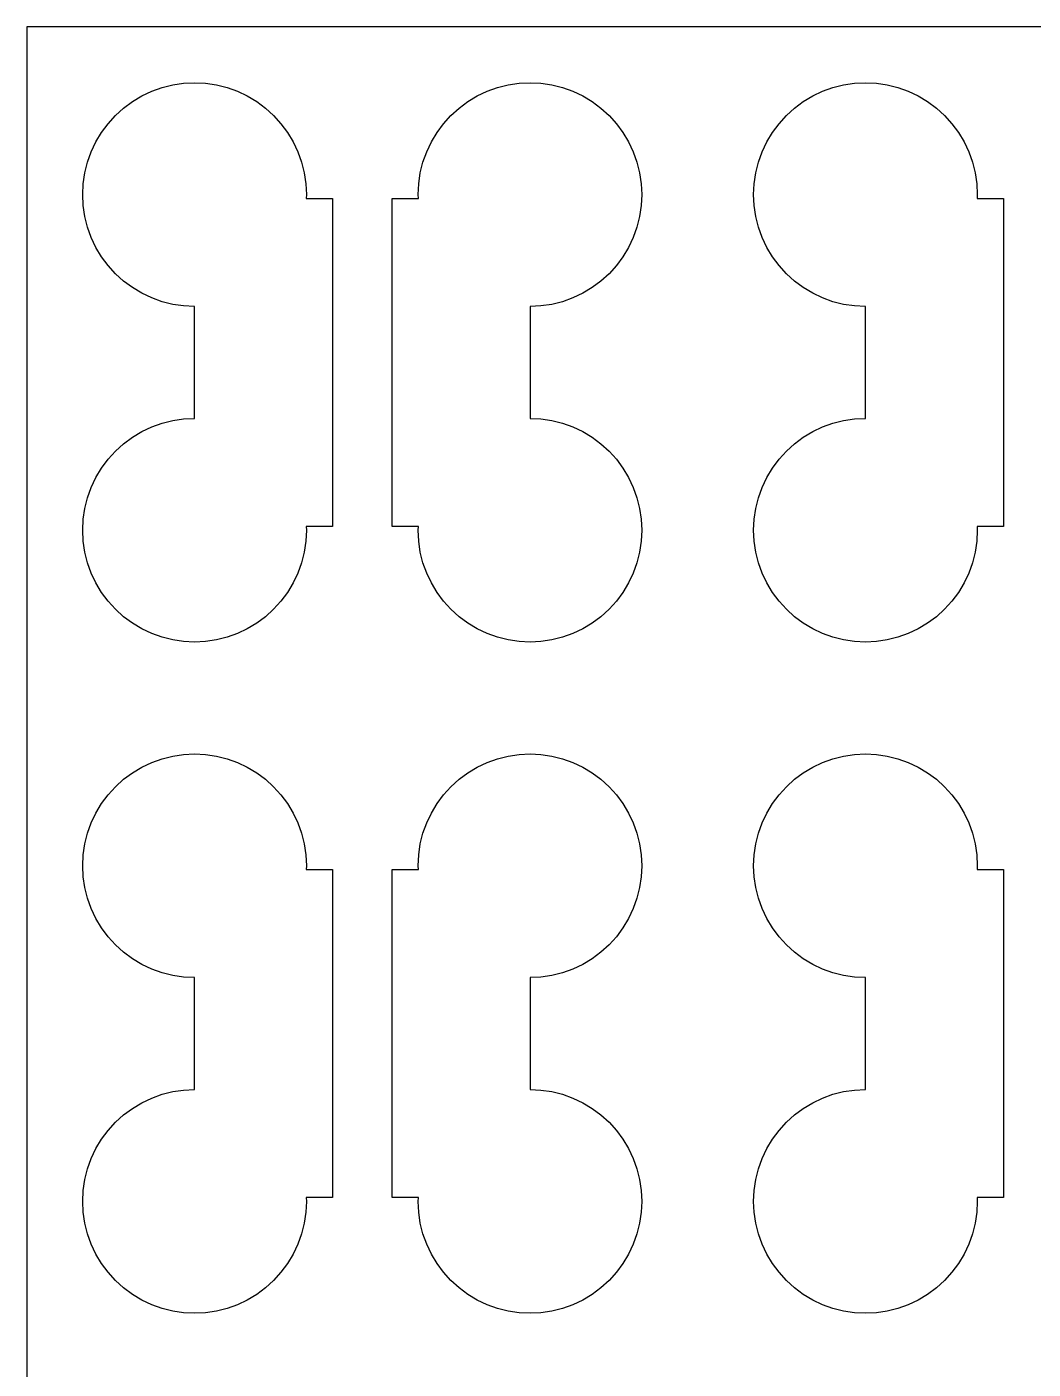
# Model space of a CAD drawing. Header units: metres. Extents: x -4 to 104, y -4 to 68.
# Drawn here: x -4.5 to 9, y 49.5 to 67.5 of the extents above; entities that cross this region are included whole.
import ezdxf

# ---------------------------------------------------------------- set-up
doc = ezdxf.new("R2010")
doc.units = ezdxf.units.M

msp = doc.modelspace()

# ---------------------------------------------------------------- linework, layer by layer
for p, q in [((103.5, 67.5), (-4.5, 67.5)), ((-4.5, 67.5), (-4.5, -4.5)), ((-2.95709, 66.5729), (-2.82402, 66.6358)), ((-2.82402, 66.6358), (-2.68542, 66.6854)), ((-2.68542, 66.6854), (-2.54263, 66.7212)), ((-2.54263, 66.7212), (-2.39702, 66.7428)), ((-2.39702, 66.7428), (-2.25, 66.75)), ((-2.25, 66.75), (-2.10297, 66.7428)), ((-2.10297, 66.7428), (-1.95735, 66.7212)), ((-1.95735, 66.7212), (-1.81456, 66.6854)), ((-1.81456, 66.6854), (-1.67596, 66.6358)), ((-1.67596, 66.6358), (-1.54289, 66.5729)), ((1.54289, 66.5729), (1.67596, 66.6358)), ((1.67596, 66.6358), (1.81456, 66.6854)), ((1.81456, 66.6854), (1.95735, 66.7212)), ((1.95735, 66.7212), (2.10297, 66.7428)), ((2.10297, 66.7428), (2.25, 66.75)), ((2.25, 66.75), (2.39702, 66.7428)), ((2.39702, 66.7428), (2.54263, 66.7212)), ((2.54263, 66.7212), (2.68542, 66.6854)), ((2.68542, 66.6854), (2.82402, 66.6358)), ((2.82402, 66.6358), (2.95709, 66.5729)), ((6.04291, 66.5729), (6.17598, 66.6358)), ((6.17598, 66.6358), (6.31458, 66.6854)), ((6.31458, 66.6854), (6.45737, 66.7212)), ((6.45737, 66.7212), (6.60298, 66.7428)), ((6.60298, 66.7428), (6.75, 66.75)), ((6.75, 66.75), (6.89703, 66.7428)), ((6.89703, 66.7428), (7.04265, 66.7212)), ((7.04265, 66.7212), (7.18544, 66.6854)), ((7.18544, 66.6854), (7.32404, 66.6358)), ((7.32404, 66.6358), (7.45711, 66.5729)), ((-3.20158, 66.4095), (-3.08334, 66.4972)), ((-3.08334, 66.4972), (-2.95709, 66.5729)), ((-1.54289, 66.5729), (-1.41664, 66.4972)), ((-1.41664, 66.4972), (-1.2984, 66.4095)), ((1.2984, 66.4095), (1.41664, 66.4972)), ((1.41664, 66.4972), (1.54289, 66.5729)), ((2.95709, 66.5729), (3.08334, 66.4972)), ((3.08334, 66.4972), (3.20158, 66.4095)), ((5.79842, 66.4095), (5.91666, 66.4972)), ((5.91666, 66.4972), (6.04291, 66.5729)), ((7.45711, 66.5729), (7.58336, 66.4972)), ((7.58336, 66.4972), (7.7016, 66.4095)), ((-3.40952, 66.2016), (-3.31065, 66.3107)), ((-3.31065, 66.3107), (-3.20158, 66.4095)), ((-1.2984, 66.4095), (-1.18933, 66.3107)), ((-1.18933, 66.3107), (-1.09047, 66.2016)), ((1.09047, 66.2016), (1.18933, 66.3107)), ((1.18933, 66.3107), (1.2984, 66.4095)), ((3.20158, 66.4095), (3.31065, 66.3107)), ((3.31065, 66.3107), (3.40952, 66.2016)), ((5.59048, 66.2016), (5.68935, 66.3107)), ((5.68935, 66.3107), (5.79842, 66.4095)), ((7.7016, 66.4095), (7.81067, 66.3107)), ((7.81067, 66.3107), (7.90953, 66.2016)), ((-3.57288, 65.9571), (-3.49719, 66.0833)), ((-3.49719, 66.0833), (-3.40952, 66.2016)), ((-1.09047, 66.2016), (-1.00279, 66.0833)), ((-1.00279, 66.0833), (-0.92711, 65.9571)), ((0.92711, 65.9571), (1.00279, 66.0833)), ((1.00279, 66.0833), (1.09047, 66.2016)), ((3.40952, 66.2016), (3.49719, 66.0833)), ((3.49719, 66.0833), (3.57288, 65.9571)), ((5.42712, 65.9571), (5.50281, 66.0833)), ((5.50281, 66.0833), (5.59048, 66.2016)), ((7.90953, 66.2016), (7.99721, 66.0833)), ((7.99721, 66.0833), (8.07289, 65.9571)), ((-3.63582, 65.824), (-3.57288, 65.9571)), ((-0.92711, 65.9571), (-0.86417, 65.824)), ((0.86417, 65.824), (0.92711, 65.9571)), ((3.57288, 65.9571), (3.63582, 65.824)), ((5.36418, 65.824), (5.42712, 65.9571)), ((8.07289, 65.9571), (8.13583, 65.824)), ((-3.68541, 65.6854), (-3.63582, 65.824)), ((-0.86417, 65.824), (-0.81458, 65.6854)), ((0.81458, 65.6854), (0.86417, 65.824)), ((3.63582, 65.824), (3.68541, 65.6854)), ((5.31459, 65.6854), (5.36418, 65.824)), ((8.13583, 65.824), (8.18542, 65.6854)), ((-3.74277, 65.397), (-3.72118, 65.5426)), ((-3.72118, 65.5426), (-3.68541, 65.6854)), ((-0.81458, 65.6854), (-0.77881, 65.5426)), ((-0.77881, 65.5426), (-0.75722, 65.397)), ((0.75722, 65.397), (0.77881, 65.5426)), ((0.77881, 65.5426), (0.81458, 65.6854)), ((3.68541, 65.6854), (3.72118, 65.5426)), ((3.72118, 65.5426), (3.74277, 65.397)), ((5.25723, 65.397), (5.27882, 65.5426)), ((5.27882, 65.5426), (5.31459, 65.6854)), ((8.18542, 65.6854), (8.22119, 65.5426)), ((8.22119, 65.5426), (8.24278, 65.397)), ((-3.75, 65.25), (-3.74277, 65.397)), ((-0.75722, 65.397), (-0.75, 65.25)), ((0.75, 65.25), (0.75722, 65.397)), ((3.74277, 65.397), (3.75, 65.25)), ((5.25, 65.25), (5.25723, 65.397)), ((8.24278, 65.397), (8.25, 65.25)), ((-3.74277, 65.103), (-3.75, 65.25)), ((-0.75, 65.25), (-0.75246, 65.2)), ((-0.75246, 65.2), (-0.39999, 65.2)), ((-0.39999, 65.2), (-0.39999, 60.8)), ((0.39999, 60.8), (0.39999, 65.2)), ((0.39999, 65.2), (0.75246, 65.2)), ((0.75246, 65.2), (0.75, 65.25)), ((3.75, 65.25), (3.74277, 65.103)), ((5.25723, 65.103), (5.25, 65.25)), ((8.25, 65.25), (8.24754, 65.2)), ((8.24754, 65.2), (8.60001, 65.2)), ((8.60001, 65.2), (8.60001, 60.8)), ((-3.72118, 64.9574), (-3.74277, 65.103)), ((3.74277, 65.103), (3.72118, 64.9574)), ((5.27882, 64.9574), (5.25723, 65.103)), ((-3.68541, 64.8146), (-3.72118, 64.9574)), ((-3.63582, 64.676), (-3.68541, 64.8146)), ((3.68541, 64.8146), (3.63582, 64.676)), ((3.72118, 64.9574), (3.68541, 64.8146)), ((5.31459, 64.8146), (5.27882, 64.9574)), ((5.36418, 64.676), (5.31459, 64.8146)), ((-3.57288, 64.5429), (-3.63582, 64.676)), ((3.63582, 64.676), (3.57288, 64.5429)), ((5.42712, 64.5429), (5.36418, 64.676)), ((-3.49719, 64.4166), (-3.57288, 64.5429)), ((3.57288, 64.5429), (3.49719, 64.4166)), ((5.50281, 64.4166), (5.42712, 64.5429)), ((-3.40952, 64.2984), (-3.49719, 64.4166)), ((-3.31065, 64.1893), (-3.40952, 64.2984)), ((3.40952, 64.2984), (3.31065, 64.1893)), ((3.49719, 64.4166), (3.40952, 64.2984)), ((5.59048, 64.2984), (5.50281, 64.4166)), ((5.68935, 64.1893), (5.59048, 64.2984)), ((-3.20158, 64.0905), (-3.31065, 64.1893)), ((-3.08334, 64.0028), (-3.20158, 64.0905)), ((3.20158, 64.0905), (3.08334, 64.0028)), ((3.31065, 64.1893), (3.20158, 64.0905)), ((5.79842, 64.0905), (5.68935, 64.1893)), ((5.91666, 64.0028), (5.79842, 64.0905)), ((-2.95709, 63.9271), (-3.08334, 64.0028)), ((-2.82402, 63.8642), (-2.95709, 63.9271)), ((2.95709, 63.9271), (2.82402, 63.8642)), ((3.08334, 64.0028), (2.95709, 63.9271)), ((6.04291, 63.9271), (5.91666, 64.0028)), ((6.17598, 63.8642), (6.04291, 63.9271)), ((-2.68542, 63.8146), (-2.82402, 63.8642)), ((-2.54263, 63.7788), (-2.68542, 63.8146)), ((-2.39702, 63.7572), (-2.54263, 63.7788)), ((-2.25, 63.75), (-2.39702, 63.7572)), ((-2.25, 62.25), (-2.25, 63.75)), ((2.39702, 63.7572), (2.25, 63.75)), ((2.25, 63.75), (2.25, 62.25)), ((2.54263, 63.7788), (2.39702, 63.7572)), ((2.68542, 63.8146), (2.54263, 63.7788)), ((2.82402, 63.8642), (2.68542, 63.8146)), ((6.31458, 63.8146), (6.17598, 63.8642)), ((6.45737, 63.7788), (6.31458, 63.8146)), ((6.60298, 63.7572), (6.45737, 63.7788)), ((6.75, 63.75), (6.60298, 63.7572)), ((6.75, 62.25), (6.75, 63.75)), ((-2.95709, 62.0729), (-2.82402, 62.1358)), ((-2.82402, 62.1358), (-2.68542, 62.1854)), ((-2.68542, 62.1854), (-2.54263, 62.2212)), ((-2.54263, 62.2212), (-2.39702, 62.2428)), ((-2.39702, 62.2428), (-2.25, 62.25)), ((2.25, 62.25), (2.39702, 62.2428)), ((2.39702, 62.2428), (2.54263, 62.2212)), ((2.54263, 62.2212), (2.68542, 62.1854)), ((2.68542, 62.1854), (2.82402, 62.1358)), ((2.82402, 62.1358), (2.95709, 62.0729)), ((6.04291, 62.0729), (6.17598, 62.1358)), ((6.17598, 62.1358), (6.31458, 62.1854)), ((6.31458, 62.1854), (6.45737, 62.2212)), ((6.45737, 62.2212), (6.60298, 62.2428)), ((6.60298, 62.2428), (6.75, 62.25)), ((-3.20158, 61.9095), (-3.08334, 61.9972)), ((-3.08334, 61.9972), (-2.95709, 62.0729)), ((2.95709, 62.0729), (3.08334, 61.9972)), ((3.08334, 61.9972), (3.20158, 61.9095)), ((5.79842, 61.9095), (5.91666, 61.9972)), ((5.91666, 61.9972), (6.04291, 62.0729)), ((-3.40952, 61.7016), (-3.31065, 61.8107)), ((-3.31065, 61.8107), (-3.20158, 61.9095)), ((3.20158, 61.9095), (3.31065, 61.8107)), ((3.31065, 61.8107), (3.40952, 61.7016)), ((5.59048, 61.7016), (5.68935, 61.8107)), ((5.68935, 61.8107), (5.79842, 61.9095)), ((-3.57288, 61.4571), (-3.49719, 61.5834)), ((-3.49719, 61.5834), (-3.40952, 61.7016)), ((3.40952, 61.7016), (3.49719, 61.5834)), ((3.49719, 61.5834), (3.57288, 61.4571)), ((5.42712, 61.4571), (5.50281, 61.5834)), ((5.50281, 61.5834), (5.59048, 61.7016)), ((-3.63582, 61.324), (-3.57288, 61.4571)), ((3.57288, 61.4571), (3.63582, 61.324)), ((5.36418, 61.324), (5.42712, 61.4571)), ((-3.68541, 61.1854), (-3.63582, 61.324)), ((3.63582, 61.324), (3.68541, 61.1854)), ((5.31459, 61.1854), (5.36418, 61.324)), ((-3.74277, 60.897), (-3.72118, 61.0426)), ((-3.72118, 61.0426), (-3.68541, 61.1854)), ((3.68541, 61.1854), (3.72118, 61.0426)), ((3.72118, 61.0426), (3.74277, 60.897)), ((5.25723, 60.897), (5.27882, 61.0426)), ((5.27882, 61.0426), (5.31459, 61.1854)), ((-3.75, 60.75), (-3.74277, 60.897)), ((3.74277, 60.897), (3.75, 60.75)), ((5.25, 60.75), (5.25723, 60.897)), ((-3.74277, 60.603), (-3.75, 60.75)), ((-0.75, 60.75), (-0.75722, 60.603)), ((-0.39999, 60.8), (-0.75246, 60.8)), ((-0.75246, 60.8), (-0.75, 60.75)), ((0.75246, 60.8), (0.39999, 60.8)), ((0.75, 60.75), (0.75246, 60.8)), ((0.75722, 60.603), (0.75, 60.75)), ((3.75, 60.75), (3.74277, 60.603)), ((5.25723, 60.603), (5.25, 60.75)), ((8.25, 60.75), (8.24278, 60.603)), ((8.60001, 60.8), (8.24754, 60.8)), ((8.24754, 60.8), (8.25, 60.75)), ((-3.72118, 60.4574), (-3.74277, 60.603)), ((-0.75722, 60.603), (-0.77881, 60.4574)), ((0.77881, 60.4574), (0.75722, 60.603)), ((3.74277, 60.603), (3.72118, 60.4574)), ((5.27882, 60.4574), (5.25723, 60.603)), ((8.24278, 60.603), (8.22119, 60.4574)), ((-3.68541, 60.3146), (-3.72118, 60.4574)), ((-3.63582, 60.176), (-3.68541, 60.3146)), ((-0.81458, 60.3146), (-0.86417, 60.176)), ((-0.77881, 60.4574), (-0.81458, 60.3146)), ((0.81458, 60.3146), (0.77881, 60.4574)), ((0.86417, 60.176), (0.81458, 60.3146)), ((3.68541, 60.3146), (3.63582, 60.176)), ((3.72118, 60.4574), (3.68541, 60.3146)), ((5.31459, 60.3146), (5.27882, 60.4574)), ((5.36418, 60.176), (5.31459, 60.3146)), ((8.18542, 60.3146), (8.13583, 60.176)), ((8.22119, 60.4574), (8.18542, 60.3146)), ((-3.57288, 60.0429), (-3.63582, 60.176)), ((-0.86417, 60.176), (-0.92711, 60.0429)), ((0.92711, 60.0429), (0.86417, 60.176)), ((3.63582, 60.176), (3.57288, 60.0429)), ((5.42712, 60.0429), (5.36418, 60.176)), ((8.13583, 60.176), (8.07289, 60.0429)), ((-3.49719, 59.9167), (-3.57288, 60.0429)), ((-0.92711, 60.0429), (-1.00279, 59.9167)), ((1.00279, 59.9167), (0.92711, 60.0429)), ((3.57288, 60.0429), (3.49719, 59.9167)), ((5.50281, 59.9167), (5.42712, 60.0429)), ((8.07289, 60.0429), (7.99721, 59.9167)), ((-3.40952, 59.7984), (-3.49719, 59.9167)), ((-3.31065, 59.6893), (-3.40952, 59.7984)), ((-1.09047, 59.7984), (-1.18933, 59.6893)), ((-1.00279, 59.9167), (-1.09047, 59.7984)), ((1.09047, 59.7984), (1.00279, 59.9167)), ((1.18933, 59.6893), (1.09047, 59.7984)), ((3.40952, 59.7984), (3.31065, 59.6893)), ((3.49719, 59.9167), (3.40952, 59.7984)), ((5.59048, 59.7984), (5.50281, 59.9167)), ((5.68935, 59.6893), (5.59048, 59.7984)), ((7.90953, 59.7984), (7.81067, 59.6893)), ((7.99721, 59.9167), (7.90953, 59.7984)), ((-3.20158, 59.5905), (-3.31065, 59.6893)), ((-3.08334, 59.5028), (-3.20158, 59.5905)), ((-1.2984, 59.5905), (-1.41664, 59.5028)), ((-1.18933, 59.6893), (-1.2984, 59.5905)), ((1.2984, 59.5905), (1.18933, 59.6893)), ((1.41664, 59.5028), (1.2984, 59.5905)), ((3.20158, 59.5905), (3.08334, 59.5028)), ((3.31065, 59.6893), (3.20158, 59.5905)), ((5.79842, 59.5905), (5.68935, 59.6893)), ((5.91666, 59.5028), (5.79842, 59.5905)), ((7.7016, 59.5905), (7.58336, 59.5028)), ((7.81067, 59.6893), (7.7016, 59.5905)), ((-2.95709, 59.4271), (-3.08334, 59.5028)), ((-2.82402, 59.3642), (-2.95709, 59.4271)), ((-1.54289, 59.4271), (-1.67596, 59.3642)), ((-1.41664, 59.5028), (-1.54289, 59.4271)), ((1.54289, 59.4271), (1.41664, 59.5028)), ((1.67596, 59.3642), (1.54289, 59.4271)), ((2.95709, 59.4271), (2.82402, 59.3642)), ((3.08334, 59.5028), (2.95709, 59.4271)), ((6.04291, 59.4271), (5.91666, 59.5028)), ((6.17598, 59.3642), (6.04291, 59.4271)), ((7.45711, 59.4271), (7.32404, 59.3642)), ((7.58336, 59.5028), (7.45711, 59.4271)), ((-2.68542, 59.3146), (-2.82402, 59.3642)), ((-2.54263, 59.2788), (-2.68542, 59.3146)), ((-2.39702, 59.2572), (-2.54263, 59.2788)), ((-2.25, 59.25), (-2.39702, 59.2572)), ((-2.10297, 59.2572), (-2.25, 59.25)), ((-1.95735, 59.2788), (-2.10297, 59.2572)), ((-1.81456, 59.3146), (-1.95735, 59.2788)), ((-1.67596, 59.3642), (-1.81456, 59.3146)), ((1.81456, 59.3146), (1.67596, 59.3642)), ((1.95735, 59.2788), (1.81456, 59.3146)), ((2.10297, 59.2572), (1.95735, 59.2788)), ((2.25, 59.25), (2.10297, 59.2572)), ((2.39702, 59.2572), (2.25, 59.25)), ((2.54263, 59.2788), (2.39702, 59.2572)), ((2.68542, 59.3146), (2.54263, 59.2788)), ((2.82402, 59.3642), (2.68542, 59.3146)), ((6.31458, 59.3146), (6.17598, 59.3642)), ((6.45737, 59.2788), (6.31458, 59.3146)), ((6.60298, 59.2572), (6.45737, 59.2788)), ((6.75, 59.25), (6.60298, 59.2572)), ((6.89703, 59.2572), (6.75, 59.25)), ((7.04265, 59.2788), (6.89703, 59.2572)), ((7.18544, 59.3146), (7.04265, 59.2788)), ((7.32404, 59.3642), (7.18544, 59.3146)), ((-2.95709, 57.5729), (-2.82402, 57.6358)), ((-2.82402, 57.6358), (-2.68542, 57.6854)), ((-2.68542, 57.6854), (-2.54263, 57.7212)), ((-2.54263, 57.7212), (-2.39702, 57.7428)), ((-2.39702, 57.7428), (-2.25, 57.75)), ((-2.25, 57.75), (-2.10297, 57.7428)), ((-2.10297, 57.7428), (-1.95735, 57.7212)), ((-1.95735, 57.7212), (-1.81456, 57.6854)), ((-1.81456, 57.6854), (-1.67596, 57.6358)), ((-1.67596, 57.6358), (-1.54289, 57.5729)), ((1.54289, 57.5729), (1.67596, 57.6358)), ((1.67596, 57.6358), (1.81456, 57.6854)), ((1.81456, 57.6854), (1.95735, 57.7212)), ((1.95735, 57.7212), (2.10297, 57.7428)), ((2.10297, 57.7428), (2.25, 57.75)), ((2.25, 57.75), (2.39702, 57.7428)), ((2.39702, 57.7428), (2.54263, 57.7212)), ((2.54263, 57.7212), (2.68542, 57.6854)), ((2.68542, 57.6854), (2.82402, 57.6358)), ((2.82402, 57.6358), (2.95709, 57.5729)), ((6.04291, 57.5729), (6.17598, 57.6358)), ((6.17598, 57.6358), (6.31458, 57.6854)), ((6.31458, 57.6854), (6.45737, 57.7212)), ((6.45737, 57.7212), (6.60298, 57.7428)), ((6.60298, 57.7428), (6.75, 57.75)), ((6.75, 57.75), (6.89703, 57.7428)), ((6.89703, 57.7428), (7.04265, 57.7212)), ((7.04265, 57.7212), (7.18544, 57.6854)), ((7.18544, 57.6854), (7.32404, 57.6358)), ((7.32404, 57.6358), (7.45711, 57.5729)), ((-3.20158, 57.4095), (-3.08334, 57.4972)), ((-3.08334, 57.4972), (-2.95709, 57.5729)), ((-1.54289, 57.5729), (-1.41664, 57.4972)), ((-1.41664, 57.4972), (-1.2984, 57.4095)), ((1.2984, 57.4095), (1.41664, 57.4972)), ((1.41664, 57.4972), (1.54289, 57.5729)), ((2.95709, 57.5729), (3.08334, 57.4972)), ((3.08334, 57.4972), (3.20158, 57.4095)), ((5.79842, 57.4095), (5.91666, 57.4972)), ((5.91666, 57.4972), (6.04291, 57.5729)), ((7.45711, 57.5729), (7.58336, 57.4972)), ((7.58336, 57.4972), (7.7016, 57.4095)), ((-3.40952, 57.2016), (-3.31065, 57.3107)), ((-3.31065, 57.3107), (-3.20158, 57.4095)), ((-1.2984, 57.4095), (-1.18933, 57.3107)), ((-1.18933, 57.3107), (-1.09047, 57.2016)), ((1.09047, 57.2016), (1.18933, 57.3107)), ((1.18933, 57.3107), (1.2984, 57.4095)), ((3.20158, 57.4095), (3.31065, 57.3107)), ((3.31065, 57.3107), (3.40952, 57.2016)), ((5.59048, 57.2016), (5.68935, 57.3107)), ((5.68935, 57.3107), (5.79842, 57.4095)), ((7.7016, 57.4095), (7.81067, 57.3107)), ((7.81067, 57.3107), (7.90953, 57.2016)), ((-3.57288, 56.9571), (-3.49719, 57.0833)), ((-3.49719, 57.0833), (-3.40952, 57.2016)), ((-1.09047, 57.2016), (-1.00279, 57.0833)), ((-1.00279, 57.0833), (-0.92711, 56.9571)), ((0.92711, 56.9571), (1.00279, 57.0833)), ((1.00279, 57.0833), (1.09047, 57.2016)), ((3.40952, 57.2016), (3.49719, 57.0833)), ((3.49719, 57.0833), (3.57288, 56.9571)), ((5.42712, 56.9571), (5.50281, 57.0833)), ((5.50281, 57.0833), (5.59048, 57.2016)), ((7.90953, 57.2016), (7.99721, 57.0833)), ((7.99721, 57.0833), (8.07289, 56.9571)), ((-3.63582, 56.824), (-3.57288, 56.9571)), ((-0.92711, 56.9571), (-0.86417, 56.824)), ((0.86417, 56.824), (0.92711, 56.9571)), ((3.57288, 56.9571), (3.63582, 56.824)), ((5.36418, 56.824), (5.42712, 56.9571)), ((8.07289, 56.9571), (8.13583, 56.824)), ((-3.68541, 56.6854), (-3.63582, 56.824)), ((-0.86417, 56.824), (-0.81458, 56.6854)), ((0.81458, 56.6854), (0.86417, 56.824)), ((3.63582, 56.824), (3.68541, 56.6854)), ((5.31459, 56.6854), (5.36418, 56.824)), ((8.13583, 56.824), (8.18542, 56.6854)), ((-3.74277, 56.397), (-3.72118, 56.5426)), ((-3.72118, 56.5426), (-3.68541, 56.6854)), ((-0.81458, 56.6854), (-0.77881, 56.5426)), ((-0.77881, 56.5426), (-0.75722, 56.397)), ((0.75722, 56.397), (0.77881, 56.5426)), ((0.77881, 56.5426), (0.81458, 56.6854)), ((3.68541, 56.6854), (3.72118, 56.5426)), ((3.72118, 56.5426), (3.74277, 56.397)), ((5.25723, 56.397), (5.27882, 56.5426)), ((5.27882, 56.5426), (5.31459, 56.6854)), ((8.18542, 56.6854), (8.22119, 56.5426)), ((8.22119, 56.5426), (8.24278, 56.397)), ((-3.75, 56.25), (-3.74277, 56.397)), ((-0.75722, 56.397), (-0.75, 56.25)), ((0.75, 56.25), (0.75722, 56.397)), ((3.74277, 56.397), (3.75, 56.25)), ((5.25, 56.25), (5.25723, 56.397)), ((8.24278, 56.397), (8.25, 56.25)), ((-3.74277, 56.103), (-3.75, 56.25)), ((-0.75, 56.25), (-0.75246, 56.2)), ((-0.75246, 56.2), (-0.39999, 56.2)), ((-0.39999, 56.2), (-0.39999, 51.8)), ((0.39999, 51.8), (0.39999, 56.2)), ((0.39999, 56.2), (0.75246, 56.2)), ((0.75246, 56.2), (0.75, 56.25)), ((3.75, 56.25), (3.74277, 56.103)), ((5.25723, 56.103), (5.25, 56.25)), ((8.25, 56.25), (8.24754, 56.2)), ((8.24754, 56.2), (8.60001, 56.2)), ((8.60001, 56.2), (8.60001, 51.8)), ((-3.72118, 55.9574), (-3.74277, 56.103)), ((3.74277, 56.103), (3.72118, 55.9574)), ((5.27882, 55.9574), (5.25723, 56.103)), ((-3.68541, 55.8146), (-3.72118, 55.9574)), ((-3.63582, 55.676), (-3.68541, 55.8146)), ((3.68541, 55.8146), (3.63582, 55.676)), ((3.72118, 55.9574), (3.68541, 55.8146)), ((5.31459, 55.8146), (5.27882, 55.9574)), ((5.36418, 55.676), (5.31459, 55.8146)), ((-3.57288, 55.5429), (-3.63582, 55.676)), ((3.63582, 55.676), (3.57288, 55.5429)), ((5.42712, 55.5429), (5.36418, 55.676)), ((-3.49719, 55.4166), (-3.57288, 55.5429)), ((3.57288, 55.5429), (3.49719, 55.4166)), ((5.50281, 55.4166), (5.42712, 55.5429)), ((-3.40952, 55.2984), (-3.49719, 55.4166)), ((-3.31065, 55.1893), (-3.40952, 55.2984)), ((3.40952, 55.2984), (3.31065, 55.1893)), ((3.49719, 55.4166), (3.40952, 55.2984)), ((5.59048, 55.2984), (5.50281, 55.4166)), ((5.68935, 55.1893), (5.59048, 55.2984)), ((-3.20158, 55.0905), (-3.31065, 55.1893)), ((-3.08334, 55.0028), (-3.20158, 55.0905)), ((3.20158, 55.0905), (3.08334, 55.0028)), ((3.31065, 55.1893), (3.20158, 55.0905)), ((5.79842, 55.0905), (5.68935, 55.1893)), ((5.91666, 55.0028), (5.79842, 55.0905)), ((-2.95709, 54.9271), (-3.08334, 55.0028)), ((-2.82402, 54.8642), (-2.95709, 54.9271)), ((2.95709, 54.9271), (2.82402, 54.8642)), ((3.08334, 55.0028), (2.95709, 54.9271)), ((6.04291, 54.9271), (5.91666, 55.0028)), ((6.17598, 54.8642), (6.04291, 54.9271)), ((-2.68542, 54.8146), (-2.82402, 54.8642)), ((-2.54263, 54.7788), (-2.68542, 54.8146)), ((-2.39702, 54.7572), (-2.54263, 54.7788)), ((-2.25, 54.75), (-2.39702, 54.7572)), ((-2.25, 53.25), (-2.25, 54.75)), ((2.39702, 54.7572), (2.25, 54.75)), ((2.25, 54.75), (2.25, 53.25)), ((2.54263, 54.7788), (2.39702, 54.7572)), ((2.68542, 54.8146), (2.54263, 54.7788)), ((2.82402, 54.8642), (2.68542, 54.8146)), ((6.31458, 54.8146), (6.17598, 54.8642)), ((6.45737, 54.7788), (6.31458, 54.8146)), ((6.60298, 54.7572), (6.45737, 54.7788)), ((6.75, 54.75), (6.60298, 54.7572)), ((6.75, 53.25), (6.75, 54.75)), ((-2.95709, 53.0729), (-2.82402, 53.1358)), ((-2.82402, 53.1358), (-2.68542, 53.1854)), ((-2.68542, 53.1854), (-2.54263, 53.2212)), ((-2.54263, 53.2212), (-2.39702, 53.2428)), ((-2.39702, 53.2428), (-2.25, 53.25)), ((2.25, 53.25), (2.39702, 53.2428)), ((2.39702, 53.2428), (2.54263, 53.2212)), ((2.54263, 53.2212), (2.68542, 53.1854)), ((2.68542, 53.1854), (2.82402, 53.1358)), ((2.82402, 53.1358), (2.95709, 53.0729)), ((6.04291, 53.0729), (6.17598, 53.1358)), ((6.17598, 53.1358), (6.31458, 53.1854)), ((6.31458, 53.1854), (6.45737, 53.2212)), ((6.45737, 53.2212), (6.60298, 53.2428)), ((6.60298, 53.2428), (6.75, 53.25)), ((-3.20158, 52.9095), (-3.08334, 52.9972)), ((-3.08334, 52.9972), (-2.95709, 53.0729)), ((2.95709, 53.0729), (3.08334, 52.9972)), ((3.08334, 52.9972), (3.20158, 52.9095)), ((5.79842, 52.9095), (5.91666, 52.9972)), ((5.91666, 52.9972), (6.04291, 53.0729)), ((-3.40952, 52.7016), (-3.31065, 52.8107)), ((-3.31065, 52.8107), (-3.20158, 52.9095)), ((3.20158, 52.9095), (3.31065, 52.8107)), ((3.31065, 52.8107), (3.40952, 52.7016)), ((5.59048, 52.7016), (5.68935, 52.8107)), ((5.68935, 52.8107), (5.79842, 52.9095)), ((-3.57288, 52.4571), (-3.49719, 52.5834)), ((-3.49719, 52.5834), (-3.40952, 52.7016)), ((3.40952, 52.7016), (3.49719, 52.5834)), ((3.49719, 52.5834), (3.57288, 52.4571)), ((5.42712, 52.4571), (5.50281, 52.5834)), ((5.50281, 52.5834), (5.59048, 52.7016)), ((-3.63582, 52.324), (-3.57288, 52.4571)), ((3.57288, 52.4571), (3.63582, 52.324)), ((5.36418, 52.324), (5.42712, 52.4571)), ((-3.68541, 52.1854), (-3.63582, 52.324)), ((3.63582, 52.324), (3.68541, 52.1854)), ((5.31459, 52.1854), (5.36418, 52.324)), ((-3.74277, 51.897), (-3.72118, 52.0426)), ((-3.72118, 52.0426), (-3.68541, 52.1854)), ((3.68541, 52.1854), (3.72118, 52.0426)), ((3.72118, 52.0426), (3.74277, 51.897)), ((5.25723, 51.897), (5.27882, 52.0426)), ((5.27882, 52.0426), (5.31459, 52.1854)), ((-3.75, 51.75), (-3.74277, 51.897)), ((3.74277, 51.897), (3.75, 51.75)), ((5.25, 51.75), (5.25723, 51.897)), ((-3.74277, 51.603), (-3.75, 51.75)), ((-0.75, 51.75), (-0.75722, 51.603)), ((-0.39999, 51.8), (-0.75246, 51.8)), ((-0.75246, 51.8), (-0.75, 51.75)), ((0.75246, 51.8), (0.39999, 51.8)), ((0.75, 51.75), (0.75246, 51.8)), ((0.75722, 51.603), (0.75, 51.75)), ((3.75, 51.75), (3.74277, 51.603)), ((5.25723, 51.603), (5.25, 51.75)), ((8.25, 51.75), (8.24278, 51.603)), ((8.60001, 51.8), (8.24754, 51.8)), ((8.24754, 51.8), (8.25, 51.75)), ((-3.72118, 51.4574), (-3.74277, 51.603)), ((-0.75722, 51.603), (-0.77881, 51.4574)), ((0.77881, 51.4574), (0.75722, 51.603)), ((3.74277, 51.603), (3.72118, 51.4574)), ((5.27882, 51.4574), (5.25723, 51.603)), ((8.24278, 51.603), (8.22119, 51.4574)), ((-3.68541, 51.3146), (-3.72118, 51.4574)), ((-3.63582, 51.176), (-3.68541, 51.3146)), ((-0.81458, 51.3146), (-0.86417, 51.176)), ((-0.77881, 51.4574), (-0.81458, 51.3146)), ((0.81458, 51.3146), (0.77881, 51.4574)), ((0.86417, 51.176), (0.81458, 51.3146)), ((3.68541, 51.3146), (3.63582, 51.176)), ((3.72118, 51.4574), (3.68541, 51.3146)), ((5.31459, 51.3146), (5.27882, 51.4574)), ((5.36418, 51.176), (5.31459, 51.3146)), ((8.18542, 51.3146), (8.13583, 51.176)), ((8.22119, 51.4574), (8.18542, 51.3146)), ((-3.57288, 51.0429), (-3.63582, 51.176)), ((-0.86417, 51.176), (-0.92711, 51.0429)), ((0.92711, 51.0429), (0.86417, 51.176)), ((3.63582, 51.176), (3.57288, 51.0429)), ((5.42712, 51.0429), (5.36418, 51.176)), ((8.13583, 51.176), (8.07289, 51.0429)), ((-3.49719, 50.9167), (-3.57288, 51.0429)), ((-0.92711, 51.0429), (-1.00279, 50.9167)), ((1.00279, 50.9167), (0.92711, 51.0429)), ((3.57288, 51.0429), (3.49719, 50.9167)), ((5.50281, 50.9167), (5.42712, 51.0429)), ((8.07289, 51.0429), (7.99721, 50.9167)), ((-3.40952, 50.7984), (-3.49719, 50.9167)), ((-3.31065, 50.6893), (-3.40952, 50.7984)), ((-1.09047, 50.7984), (-1.18933, 50.6893)), ((-1.00279, 50.9167), (-1.09047, 50.7984)), ((1.09047, 50.7984), (1.00279, 50.9167)), ((1.18933, 50.6893), (1.09047, 50.7984)), ((3.40952, 50.7984), (3.31065, 50.6893)), ((3.49719, 50.9167), (3.40952, 50.7984)), ((5.59048, 50.7984), (5.50281, 50.9167)), ((5.68935, 50.6893), (5.59048, 50.7984)), ((7.90953, 50.7984), (7.81067, 50.6893)), ((7.99721, 50.9167), (7.90953, 50.7984)), ((-3.20158, 50.5905), (-3.31065, 50.6893)), ((-3.08334, 50.5028), (-3.20158, 50.5905)), ((-1.2984, 50.5905), (-1.41664, 50.5028)), ((-1.18933, 50.6893), (-1.2984, 50.5905)), ((1.2984, 50.5905), (1.18933, 50.6893)), ((1.41664, 50.5028), (1.2984, 50.5905)), ((3.20158, 50.5905), (3.08334, 50.5028)), ((3.31065, 50.6893), (3.20158, 50.5905)), ((5.79842, 50.5905), (5.68935, 50.6893)), ((5.91666, 50.5028), (5.79842, 50.5905)), ((7.7016, 50.5905), (7.58336, 50.5028)), ((7.81067, 50.6893), (7.7016, 50.5905)), ((-2.95709, 50.4271), (-3.08334, 50.5028)), ((-2.82402, 50.3642), (-2.95709, 50.4271)), ((-1.54289, 50.4271), (-1.67596, 50.3642)), ((-1.41664, 50.5028), (-1.54289, 50.4271)), ((1.54289, 50.4271), (1.41664, 50.5028)), ((1.67596, 50.3642), (1.54289, 50.4271)), ((2.95709, 50.4271), (2.82402, 50.3642)), ((3.08334, 50.5028), (2.95709, 50.4271)), ((6.04291, 50.4271), (5.91666, 50.5028)), ((6.17598, 50.3642), (6.04291, 50.4271)), ((7.45711, 50.4271), (7.32404, 50.3642)), ((7.58336, 50.5028), (7.45711, 50.4271)), ((-2.68542, 50.3146), (-2.82402, 50.3642)), ((-2.54263, 50.2788), (-2.68542, 50.3146)), ((-2.39702, 50.2572), (-2.54263, 50.2788)), ((-2.25, 50.25), (-2.39702, 50.2572)), ((-2.10297, 50.2572), (-2.25, 50.25)), ((-1.95735, 50.2788), (-2.10297, 50.2572)), ((-1.81456, 50.3146), (-1.95735, 50.2788)), ((-1.67596, 50.3642), (-1.81456, 50.3146)), ((1.81456, 50.3146), (1.67596, 50.3642)), ((1.95735, 50.2788), (1.81456, 50.3146)), ((2.10297, 50.2572), (1.95735, 50.2788)), ((2.25, 50.25), (2.10297, 50.2572)), ((2.39702, 50.2572), (2.25, 50.25)), ((2.54263, 50.2788), (2.39702, 50.2572)), ((2.68542, 50.3146), (2.54263, 50.2788)), ((2.82402, 50.3642), (2.68542, 50.3146)), ((6.31458, 50.3146), (6.17598, 50.3642)), ((6.45737, 50.2788), (6.31458, 50.3146)), ((6.60298, 50.2572), (6.45737, 50.2788)), ((6.75, 50.25), (6.60298, 50.2572)), ((6.89703, 50.2572), (6.75, 50.25)), ((7.04265, 50.2788), (6.89703, 50.2572)), ((7.18544, 50.3146), (7.04265, 50.2788)), ((7.32404, 50.3642), (7.18544, 50.3146))]:
    msp.add_line(p, q)

doc.saveas('drawing.dxf')
